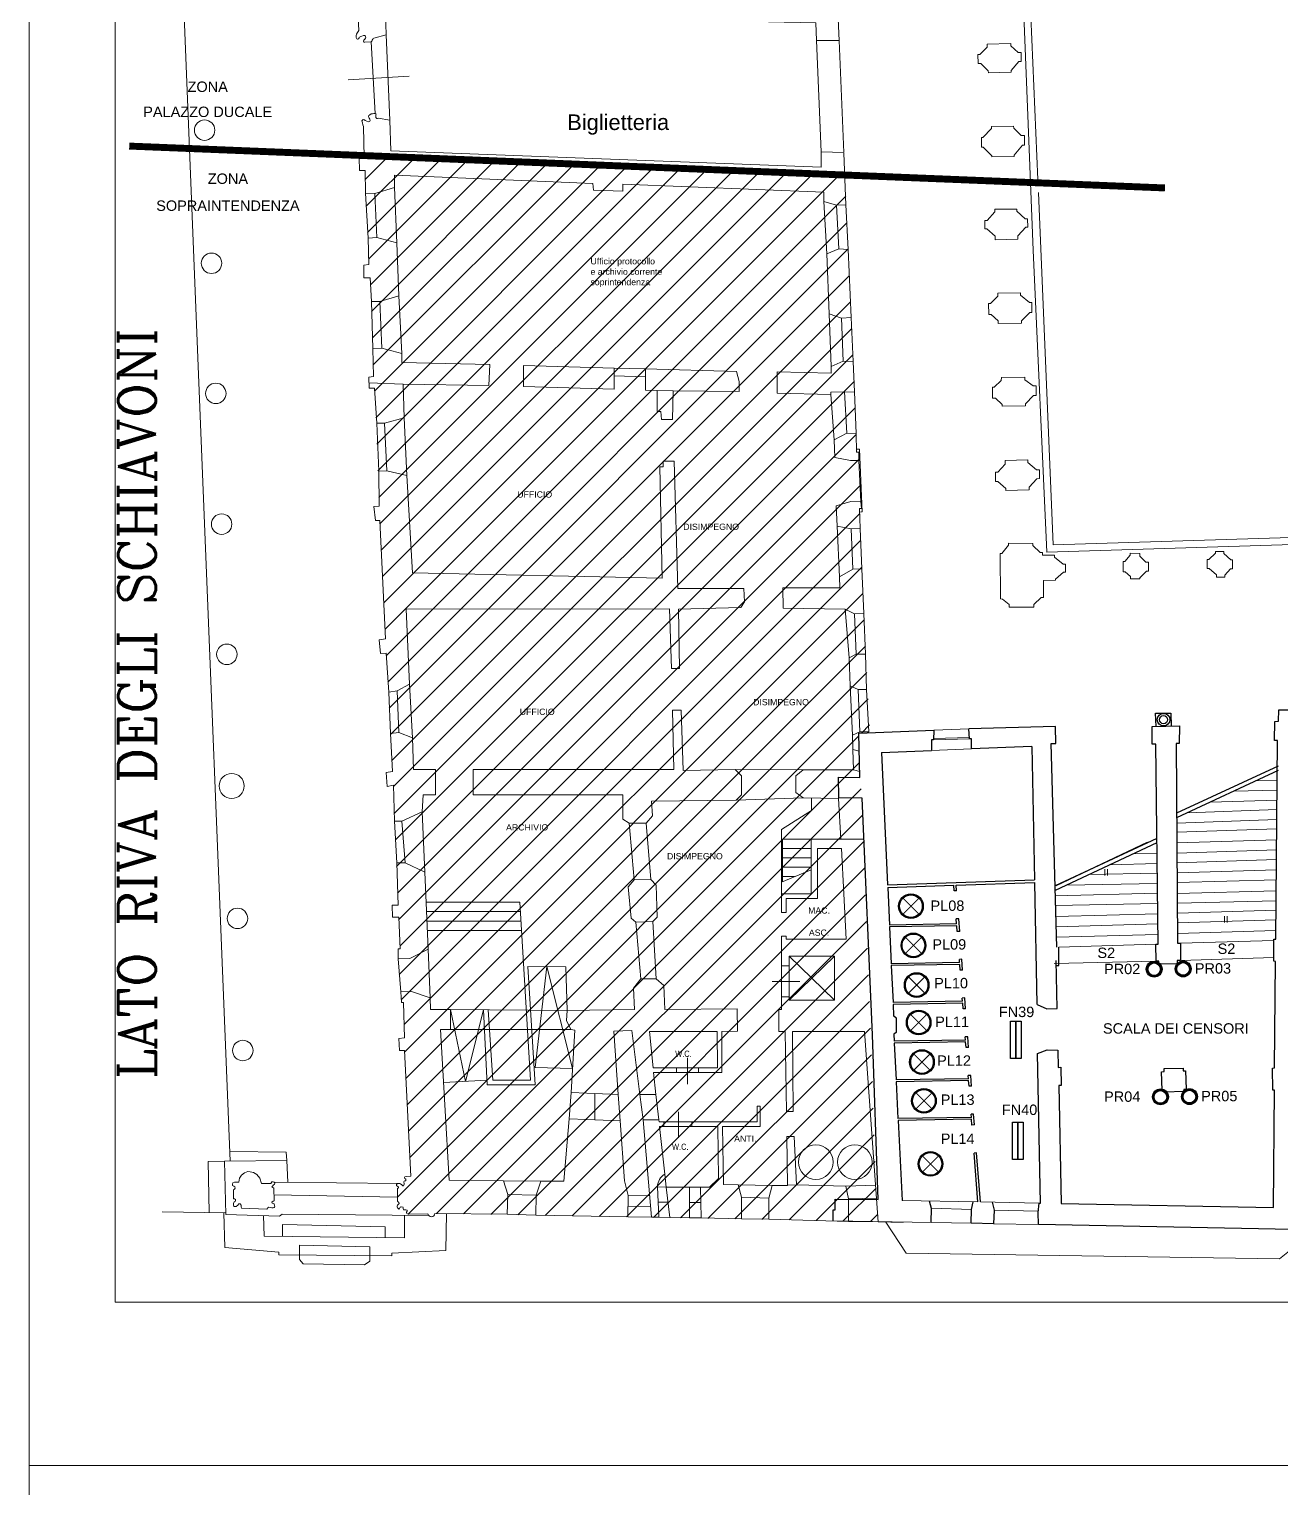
# Model space of a CAD drawing. Header units: millimetres. Extents: x 195 to 76808, y -2861 to 4318.
# Drawn here: x 9032 to 10841, y 77 to 2184 of the extents above; entities that cross this region are included whole.
import ezdxf
from ezdxf.enums import TextEntityAlignment as Align

# ---------------------------------------------------------------- set-up
doc = ezdxf.new("R2010")
doc.units = ezdxf.units.MM
for name, color, linetype, lineweight in [('_sottile', 253, 'Continuous', 5), ('LAMPADINE', 30, 'Continuous', 30), ('muri', 7, 'Continuous', 9), ('num.vani', 66, 'Continuous', 9)]:
    doc.layers.add(name, color=color, linetype=linetype, lineweight=lineweight)
doc.styles.add('DITTA', font='COMPLEX.SHX', dxfattribs={"height": 60})
doc.styles.add('ducale_200', font='arial.ttf', dxfattribs={"height": 1})
doc.styles.get("Standard").update_dxf_attribs({"font": 'arial.ttf'})

# ---------------------------------------------------------------- blocks, each defined once
blk = doc.blocks.new('htrs')
h = blk.add_hatch(color=256)
edge = h.paths.add_edge_path(flags=16)
edge.add_arc((211.83, 239.49), 2.26, 0, 360)
edge = h.paths.add_edge_path()
edge.add_arc((211.83, 239.49), 2.46, 0, 360)
at = {"const_width": 0.2}
for points in [[(210.23, 237.89), (213.43, 241.09)], [(213.43, 237.89), (210.23, 241.09)]]:
    blk.add_lwpolyline(points, dxfattribs=at)
for radius in [2.46, 2.26]:
    blk.add_circle((211.83, 239.49), radius)
blk = doc.blocks.new('FB')
h = blk.add_hatch(color=256)
edge = h.paths.add_edge_path(flags=16)
edge.add_arc((323.34, 430.98), 1.01, 0, 360)
edge = h.paths.add_edge_path()
edge.add_arc((323.34, 430.98), 1.27, 0, 360)
for radius in [1.27, 1.01]:
    blk.add_circle((323.34, 430.98), radius)

msp = doc.modelspace()

# ---------------------------------------------------------------- hatches: boundary and pattern name
at = {"layer": '_sottile'}
h = msp.add_hatch(dxfattribs=at)
h.set_pattern_fill('ANSI31', color=256, scale=225.844945, style=0)
h.set_pattern_definition([(45, (1590.172, -20093.45), (-19.96206, 19.96206), [])])
h.paths.add_polyline_path([(9516.1, 2001.6), (9516.2, 1998.8), (9508.6, 1998.3), (9509.1, 1980), (9517.5, 1980), (9522.6, 1844.2), (9515.7, 1843.5), (9515.7, 1825.1), (9524.9, 1825.1), (9528.7, 1722.8), (9529.5, 1682.3), (9522.6, 1681.5), (9523.4, 1665.5), (9531, 1665.5), (9537.9, 1495.1), (9530.2, 1494.4), (9532.5, 1474.5), (9538.6, 1474.5), (9547, 1303.4), (9537.9, 1301.9), (9539.4, 1282), (9547.8, 1282.8), (9557, 1111.6), (9547.8, 1110.1), (9549.3, 1090.2), (9558.5, 1091.8), (9565, 918.7), (9556.6, 918.7), (9557, 901.2), (9566.1, 901.2), (9568, 855.3), (9566.5, 855.3), (9565, 855.3), (9565, 841.2), (9570, 777.8), (9573, 777.8), (9574.5, 726.6), (9566.1, 725.9), (9566.9, 708.3), (9574.5, 708.3), (9583.7, 527), (9577.1, 526.7), (9574.8, 526.2), (9574.8, 524.2), (9576.1, 522.4), (9576.2, 520.9), (9574.5, 520.1), (9573.8, 516.8), (9573.8, 514.6), (9572.8, 513.2), (9571.4, 513.6), (9568.3, 515.9), (9565.1, 516.3), (9562.8, 515), (9562.8, 513), (9564.1, 512.5), (9565.6, 510.7), (9565, 509.5), (9564.4, 508.9), (9564.1, 490.3), (9565.5, 489.4), (9566.1, 488.3), (9565.8, 486.9), (9563.8, 484.7), (9563.8, 481.8), (9565, 480.4), (9566.8, 479.5), (9567.7, 481.3), (9568.7, 482.3), (9571.7, 482.4), (9572.8, 479.2), (9573.5, 478.2), (9575.3, 478.1), (9578.1, 477.1), (9577.1, 473.8), (9577.9, 472.8), (9580, 472.2), (9608.2, 472.6), (9609.4, 470), (9611, 468.7), (9613.1, 468.3), (9614.9, 468.7), (9615.7, 469), (9616.8, 470), (9617.7, 471.4), (9618.1, 473), (9634.9, 472.9), (10259, 461.3), (10255.4, 461.3), (10259, 461.3), (10255.4, 461.3), (10259, 461.3), (10256.7, 493.4), (10235.7, 1073.2), (10232.6, 1103.2), (10230.9, 1166.9), (10247.1, 1167.7), (10238.1, 1340), (10232.7, 1462.7), (10231.9, 1486.3), (10235.7, 1487.1), (10231.9, 1577.6), (10227.7, 1577.6), (10210.7, 1973.6)])

# ---------------------------------------------------------------- linework, layer by layer
at = {"layer": '_sottile', "linetype": 'Continuous'}
for p, q in [((9512.9, 2051.8), (9513.4, 2053)), ((9513.4, 2049), (9512.9, 2051.8)), ((9513.4, 2053), (9514.7, 2053.8)), ((9513.9, 2045.9), (9513.4, 2049)), ((9515, 2043.6), (9513.9, 2045.9)), ((9514.7, 2053.8), (9516.5, 2053.3)), ((9516.5, 2053.3), (9517.5, 2052.5)), ((9517.5, 2052.5), (9519.8, 2051.3)), ((9519.8, 2051.3), (9522.1, 2050.5)), ((9522.1, 2050.5), (9524.1, 2051.3)), ((9522.3, 2058.4), (9522.8, 2059.7)), ((9522.8, 2056.6), (9522.3, 2058.4)), ((9522.8, 2059.7), (9524.1, 2060.7)), ((9523.4, 2055.6), (9522.8, 2056.6)), ((9524.4, 2054.1), (9523.4, 2055.6)), ((9524.1, 2060.7), (9526.2, 2061.9)), ((9524.1, 2051.3), (9524.6, 2052.3)), ((9524.6, 2052.3), (9524.4, 2054.1)), ((9526.2, 2061.9), (9527.9, 2062.2)), ((9527.9, 2062.2), (9530.2, 2062.7)), ((9530.2, 2062.7), (9531.8, 2062.5)), ((9531.8, 2062.5), (9533.3, 2061.7)), ((9533, 2060.4), (9532.8, 2058.4)), ((9532.8, 2058.4), (9533, 2056.9)), ((9533.3, 2061.7), (9533, 2060.4)), ((9536.1, 2055.6), (9552.9, 2053)), ((9552.9, 2053), (9554.4, 2008.6)), ((9516.2, 1998.8), (9515, 2043.6)), ((9554.4, 2008.6), (10176.5, 1984.8)), ((10176.5, 1984.8), (10176.5, 2006.9)), ((10176.5, 2006.9), (10209.4, 2006.2)), ((10209.4, 2005.4), (10212.4, 1930.6)), ((9508.6, 1998.3), (9516.2, 1998.8)), ((9509.1, 1980), (9508.6, 1998.3)), ((9517.5, 1980), (9509.1, 1980)), ((9518, 1947.4), (9517.5, 1980)), ((9560, 1973.6), (9559.8, 1955.5)), ((9846.5, 1961.1), (9560, 1973.6)), ((9847.3, 1951.9), (9846.5, 1961.1)), ((10180.3, 1948.9), (9890, 1960.3)), ((9890, 1960.3), (9890, 1950.4)), ((9531.5, 1947.1), (9518, 1947.4)), ((9559.8, 1955.5), (9531.5, 1947.1)), ((9890, 1950.4), (9847.3, 1951.9)), ((10180.3, 1935.1), (10180.3, 1948.9)), ((10198.7, 1929.8), (10180.3, 1935.1)), ((10212.4, 1930.6), (10198.7, 1929.8)), ((9521.8, 1882.4), (9534.1, 1883.2)), ((9522.6, 1844.2), (9521.8, 1882.4)), ((9534.1, 1883.2), (9563.1, 1875.6)), ((9563.1, 1875.6), (9566.1, 1799.2)), ((10184.5, 1859.5), (10202.1, 1867.1)), ((10188.3, 1773.2), (10184.5, 1859.5)), ((10202.1, 1867.1), (10215.5, 1866)), ((10215.5, 1866), (10220, 1767.8)), ((9515.7, 1843.5), (9522.6, 1844.2)), ((9515.7, 1825.1), (9515.7, 1843.5)), ((9524.9, 1825.1), (9515.7, 1825.1)), ((9526.4, 1790.8), (9524.9, 1825.1)), ((9566.1, 1799.2), (9538.6, 1790.8)), ((9538.6, 1790.8), (9526.4, 1790.8)), ((10205.9, 1766.7), (10188.3, 1773.2)), ((10220, 1767.8), (10205.9, 1766.7)), ((9528.7, 1722.8), (9541.7, 1723.5)), ((9529.5, 1682.3), (9528.7, 1722.8)), ((9541.7, 1723.5), (9570.7, 1715.9)), ((9570.7, 1715.9), (9570.7, 1702.9)), ((9570.7, 1702.9), (9697.5, 1699.9)), ((9697.5, 1699.9), (9696, 1669.3)), ((9877.4, 1694.7), (9922.6, 1693.5)), ((10112.7, 1689.2), (10191, 1687.2)), ((10112.7, 1658.6), (10112.7, 1689.2)), ((10191, 1696.8), (10208.2, 1704.4)), ((10191, 1687.2), (10191, 1696.8)), ((10208.2, 1704.4), (10222.7, 1704.1)), ((10222.7, 1704.1), (10224.6, 1660.5)), ((9522.6, 1681.5), (9529.5, 1682.3)), ((9523.4, 1665.5), (9522.6, 1681.5)), ((9531, 1665.5), (9523.4, 1665.5)), ((9534.1, 1615.1), (9531, 1665.5)), ((9572.2, 1671.6), (9573.8, 1622.7)), ((9696, 1669.3), (9572.2, 1671.6)), ((9877.4, 1683.4), (9922.6, 1682.2)), ((9939.7, 1662.4), (9962.6, 1661.7)), ((10190.6, 1656.3), (10112.7, 1658.6)), ((10224.6, 1660.5), (10190.6, 1659.7)), ((10190.6, 1659.7), (10190.6, 1656.3)), ((9545.5, 1615.1), (9534.1, 1615.1)), ((9573.8, 1622.7), (9545.5, 1615.1)), ((10195.2, 1591), (10213.6, 1600.5)), ((10196.4, 1565.4), (10195.2, 1591)), ((10213.6, 1600.5), (10226.9, 1600.2)), ((10226.9, 1600.2), (10227.7, 1573)), ((9948.1, 1560.1), (9964.1, 1560.1)), ((9948.1, 1551.7), (9948.1, 1560.1)), ((9964.1, 1560.1), (9969.5, 1376)), ((10218.9, 1561.2), (10196.4, 1565.4)), ((10231.1, 1561.2), (10218.9, 1561.2)), ((10227.7, 1573), (10231.1, 1573)), ((10231.1, 1573), (10231.1, 1561.2)), ((9537.1, 1545.5), (9548.6, 1546.3)), ((9537.9, 1495.1), (9537.1, 1545.5)), ((9548.6, 1546.3), (9577.6, 1539.4)), ((9577.6, 1539.4), (9586, 1398.9)), ((9946.6, 1391.2), (9943.5, 1551.7)), ((9943.5, 1551.7), (9948.1, 1551.7)), ((10219.3, 1501.6), (10198.3, 1495.5)), ((10233.8, 1501.2), (10219.3, 1501.6)), ((10234.6, 1491.7), (10233.8, 1501.2)), ((9530.2, 1494.4), (9537.9, 1495.1)), ((9532.5, 1474.5), (9530.2, 1494.4)), ((10198.3, 1495.5), (10199.8, 1466.1)), ((10232.7, 1462.7), (10231.9, 1491.7)), ((10231.9, 1491.7), (10234.6, 1491.7)), ((9538.6, 1474.5), (9532.5, 1474.5)), ((9547, 1303.4), (9538.6, 1474.5)), ((10199.8, 1466.1), (10219.7, 1462.3)), ((10219.7, 1462.3), (10232.7, 1462.7)), ((9586, 1398.9), (9946.6, 1391.2)), ((10203.2, 1393), (10222.3, 1404.2)), ((10203.5, 1377.2), (10203.2, 1393)), ((10222.3, 1404.2), (10235.1, 1404.5)), ((10235.1, 1404.5), (10238.1, 1340)), ((9969.5, 1376), (10065, 1376)), ((10065, 1376), (10065.7, 1356.9)), ((10121.2, 1377), (10203.5, 1377.2)), ((10121.8, 1347.7), (10121.2, 1377)), ((10065.7, 1356.9), (10060.4, 1348.5)), ((9957.3, 1346.9), (9576.1, 1346.2)), ((9576.8, 1346.2), (9581.4, 1237.7)), ((9960.3, 1260.6), (9957.3, 1346.9)), ((10060.4, 1348.5), (9970.2, 1346.2)), ((9970.2, 1346.2), (9971.8, 1260.6)), ((10211.4, 1346.4), (10121.8, 1347.7)), ((10224.9, 1339.5), (10211.4, 1346.4)), ((10238.1, 1340), (10224.9, 1339.5)), ((9537.9, 1301.9), (9547, 1303.4)), ((9539.4, 1282), (9537.9, 1301.9)), ((9547.8, 1282.8), (9539.4, 1282)), ((9551.6, 1226.2), (9547.8, 1282.8)), ((10217, 1275.9), (10226.9, 1281.2)), ((10218.5, 1235.4), (10217, 1275.9)), ((10226.9, 1281.2), (10240.7, 1281.2)), ((10240.7, 1281.2), (10242.2, 1230)), ((9971.8, 1260.6), (9960.3, 1260.6)), ((9563.5, 1228.1), (9551.6, 1226.2)), ((9581.4, 1237.7), (9563.5, 1228.1)), ((10230, 1230), (10218.5, 1235.4)), ((10242.2, 1230), (10230, 1230)), ((10242.2, 1230), (10245.3, 1168.9)), ((9566.1, 1168.2), (9553.9, 1166.6)), ((9553.9, 1166.6), (9557, 1111.6)), ((9586, 1160.5), (9566.1, 1168.2)), ((9587.5, 1114.7), (9586, 1160.5)), ((10232.3, 1168.9), (10221.6, 1164.3)), ((10221.6, 1164.3), (10222.2, 1143.3)), ((10245.3, 1168.9), (10232.3, 1168.9)), ((10222.2, 1143.3), (10231.6, 1141.1)), ((9557, 1111.6), (9547.8, 1110.1)), ((9547.8, 1110.1), (9549.3, 1090.2)), ((9619.3, 1114.7), (9587.5, 1114.7)), ((9619.3, 1078), (9619.3, 1114.7)), ((10150.5, 1113.9), (10139.8, 1105.5)), ((10139.8, 1105.5), (10139.8, 1081.1)), ((10223.1, 1113.9), (10150.5, 1113.9)), ((10232.3, 1111.5), (10223.1, 1113.9)), ((9549.3, 1090.2), (9558.5, 1091.8)), ((9558.5, 1091.8), (9560, 1039.8)), ((9599.7, 1053.6), (9601.3, 1078)), ((9601.3, 1078), (9619.3, 1078)), ((10139.8, 1081.1), (10150.5, 1073.4)), ((10150.5, 1073.4), (10201.7, 1072.7)), ((10201.7, 1072.7), (10205, 1014)), ((9560, 1039.8), (9570.7, 1039.8)), ((9570.7, 1039.8), (9599.7, 1053.6)), ((10162, 1014), (10162, 934.9)), ((10205, 1014), (10162, 1014)), ((10205, 1014), (10238.2, 1014.1)), ((10171.1, 928.1), (10171.1, 1000.4)), ((10171.1, 1000.4), (10205.7, 1000.4)), ((10205.7, 1000.4), (10212.9, 869.4)), ((9575.3, 979.9), (9563.1, 979.5)), ((9563.1, 979.5), (9565, 918.7)), ((9603.6, 966.1), (9575.3, 979.9)), ((9608.5, 855), (9603.6, 966.1)), ((9603.6, 966.1), (9603.6, 966.1)), ((10162, 934.9), (10119.1, 934.9)), ((10119.1, 934.9), (10119.1, 907.8)), ((10125.9, 928.1), (10171.1, 928.1)), ((10125.9, 907.8), (10125.9, 928.1)), ((9565, 918.7), (9556.6, 918.7)), ((9556.6, 918.7), (9557, 901.2)), ((10119.1, 907.8), (10125.9, 907.8)), ((9557, 901.2), (9566.1, 901.2)), ((9566.1, 901.2), (9568, 855.3)), ((10125.9, 873.9), (10119.1, 873.9)), ((10119.1, 873.9), (10119.1, 831)), ((10125.9, 869.4), (10125.9, 873.9)), ((10212.9, 869.4), (10125.9, 869.4)), ((9568, 855.3), (9565, 855.3)), ((9565, 855.3), (9565, 841.2)), ((9582.2, 841.6), (9608.5, 855)), ((10130.4, 844.6), (10195.9, 844.6)), ((10130.4, 831), (10130.4, 844.6)), ((10195.9, 844.6), (10195.9, 781.3)), ((9565, 841.2), (9582.2, 841.6)), ((10119.1, 831), (10130.4, 831)), ((9569.2, 793.1), (9584.5, 793.8)), ((9569.2, 793.1), (9584.5, 793.8)), ((9570, 777.8), (9569.2, 793.1)), ((9570, 777.8), (9569.2, 793.1)), ((9584.5, 793.8), (9611.2, 784.7)), ((9584.5, 793.8), (9611.2, 784.7)), ((9611.2, 784.7), (9612, 767.9)), ((9611.2, 784.7), (9612, 767.9)), ((10130.4, 785.9), (10119.1, 785.9)), ((10119.1, 785.9), (10119.1, 767.9)), ((10130.4, 781.3), (10130.4, 785.9)), ((10195.9, 781.3), (10130.4, 781.3)), ((9573, 777.8), (9570, 777.8)), ((9573, 777.8), (9570, 777.8)), ((9574.5, 726.6), (9573, 777.8)), ((9574.5, 726.6), (9573, 777.8)), ((9612, 767.9), (9641, 767.9)), ((9612, 767.9), (9641, 767.9)), ((9641, 767.9), (9641, 738.8)), ((9641, 767.9), (9641, 738.8)), ((10115.4, 767.9), (10115.4, 735.8)), ((10119.1, 767.9), (10115.4, 767.9)), ((9626.5, 738.8), (9638.7, 521.1)), ((9626.5, 738.8), (9638.7, 521.1)), ((9641, 738.8), (9626.5, 738.8)), ((9641, 738.8), (9626.5, 738.8)), ((9566.1, 725.9), (9574.5, 726.6)), ((9566.1, 725.9), (9574.5, 726.6)), ((9566.9, 708.3), (9566.1, 725.9)), ((9566.9, 708.3), (9566.1, 725.9)), ((10115.4, 735.8), (10124.6, 735.8)), ((10124.6, 735.8), (10126.3, 620.4)), ((10135.3, 735.8), (10239.1, 735.8)), ((10136.3, 620.4), (10135.3, 735.8)), ((10239.1, 735.8), (10259, 460.8)), ((9574.5, 708.3), (9566.9, 708.3)), ((9574.5, 708.3), (9566.9, 708.3)), ((9583.7, 527), (9574.5, 708.3)), ((9583.7, 527), (9574.5, 708.3)), ((10083.8, 605.4), (10083.8, 627.9)), ((10083.8, 627.9), (10088.3, 627.9)), ((10088.3, 627.9), (10088.3, 598.6)), ((10126.3, 620.4), (10126.3, 620.4)), ((10126.3, 620.4), (10136.3, 620.4)), ((9804.5, 519.6), (9812.1, 609.7)), ((9812.1, 609.7), (9886.2, 606.7)), ((9886.2, 606.7), (9892.3, 520.4)), ((9931.3, 467.8), (9919.1, 608.2)), ((9919.1, 608.2), (9942, 608.2)), ((9942, 608.2), (9942.3, 605.4)), ((9942.3, 605.4), (9949.1, 605.4)), ((9949.1, 598.6), (9943, 598.6)), ((9943, 598.6), (9950.6, 530)), ((9949.1, 605.4), (9949.1, 598.6)), ((9989.7, 605.4), (10083.8, 605.4)), ((9989.7, 598.6), (9989.7, 605.4)), ((10027.4, 598.6), (9989.7, 598.6)), ((10028.2, 523.5), (10027.4, 598.6)), ((10088.3, 598.6), (10034.1, 598.6)), ((10034.1, 598.6), (10035.2, 515)), ((10127.7, 513.5), (10126.8, 584.3)), ((10126.8, 584.3), (10137.7, 584.3)), ((10137.7, 584.3), (10140.8, 514.3)), ((9577.1, 526.7), (9583.7, 527)), ((9577.1, 526.7), (9583.7, 527)), ((9562.8, 515), (9563.8, 515.8)), ((9562.8, 515), (9563.8, 515.8)), ((9562.8, 513), (9562.8, 515)), ((9562.8, 513), (9562.8, 515)), ((9564.1, 512.5), (9562.8, 513)), ((9564.1, 512.5), (9562.8, 513)), ((9563.8, 515.8), (9565.1, 516.3)), ((9563.8, 515.8), (9565.1, 516.3)), ((9565.6, 511.2), (9564.1, 512.5)), ((9565.6, 511.2), (9564.1, 512.5)), ((9564.1, 490.3), (9564.4, 508.9)), ((9564.1, 490.3), (9564.4, 508.9)), ((9564.4, 508.9), (9565.6, 510.2)), ((9564.4, 508.9), (9565.6, 510.2)), ((9565.1, 516.3), (9566.4, 516.5)), ((9565.1, 516.3), (9566.4, 516.5)), ((9565.6, 510.2), (9565.6, 511.2)), ((9565.6, 510.2), (9565.6, 511.2)), ((9566.4, 516.5), (9567.4, 516.3)), ((9566.4, 516.5), (9567.4, 516.3)), ((9567.4, 516.3), (9569.2, 515.5)), ((9567.4, 516.3), (9569.2, 515.5)), ((9569.2, 515.5), (9570.2, 514.8)), ((9569.2, 515.5), (9570.2, 514.8)), ((9570.2, 514.8), (9571, 514)), ((9570.2, 514.8), (9571, 514)), ((9571, 514), (9571.7, 513.2)), ((9571, 514), (9571.7, 513.2)), ((9571.7, 513.2), (9572.8, 513.2)), ((9571.7, 513.2), (9572.8, 513.2)), ((9572.8, 513.2), (9573.5, 514)), ((9572.8, 513.2), (9573.5, 514)), ((9573.5, 518.8), (9574, 519.9)), ((9573.5, 518.8), (9574, 519.9)), ((9573.5, 517.8), (9573.5, 518.8)), ((9573.5, 517.8), (9573.5, 518.8)), ((9573.8, 516.8), (9573.5, 517.8)), ((9573.8, 516.8), (9573.5, 517.8)), ((9573.5, 514), (9574, 515.3)), ((9573.5, 514), (9574, 515.3)), ((9574, 515.3), (9573.8, 516.8)), ((9574, 515.3), (9573.8, 516.8)), ((9574, 519.9), (9575, 520.4)), ((9574, 519.9), (9575, 520.4)), ((9574.5, 525), (9574.8, 526.2)), ((9574.5, 525), (9574.8, 526.2)), ((9575, 523.4), (9574.5, 525)), ((9575, 523.4), (9574.5, 525)), ((9574.8, 526.2), (9577.1, 526.7)), ((9574.8, 526.2), (9577.1, 526.7)), ((9576.1, 522.4), (9575, 523.4)), ((9576.1, 522.4), (9575, 523.4)), ((9575, 520.4), (9576.1, 520.4)), ((9575, 520.4), (9576.1, 520.4)), ((9576.3, 521.4), (9576.1, 522.4)), ((9576.3, 521.4), (9576.1, 522.4)), ((9576.1, 520.4), (9576.3, 521.4)), ((9576.1, 520.4), (9576.3, 521.4)), ((9638.7, 521.1), (9717.4, 520.4)), ((9638.7, 521.1), (9717.4, 520.4)), ((9717.4, 520.4), (9723.5, 500.5)), ((9717.4, 520.4), (9723.5, 500.5)), ((9764.8, 499.7), (9771.6, 519.6)), ((9771.6, 519.6), (9804.5, 519.6)), ((9892.3, 520.4), (9897.7, 499)), ((9939.9, 511.7), (9942.1, 467.6)), ((9952.7, 511.2), (9986.3, 511.2)), ((9957.8, 467.4), (9952.7, 511.2)), ((9986.3, 511.2), (9986.3, 466.9)), ((10003.1, 466.9), (10002.3, 511.2)), ((10002.3, 511.2), (10015.1, 511.2)), ((10015.1, 511.2), (10028.2, 523.5)), ((10035.2, 515), (10056.6, 514.3)), ((10056.6, 514.3), (10061.2, 496.7)), ((10100.9, 495.2), (10105.5, 513.5)), ((10105.5, 513.5), (10127.7, 513.5)), ((10140.8, 514.3), (10127.7, 514.1)), ((10140.8, 514.3), (10212.4, 512.7)), ((10212.4, 512.7), (10216.2, 494.4)), ((9563.6, 484.2), (9564.1, 485.2)), ((9563.6, 484.2), (9564.1, 485.2)), ((9565.1, 489.8), (9564.1, 490.3)), ((9565.1, 489.8), (9564.1, 490.3)), ((9564.1, 485.2), (9565.1, 486.2)), ((9564.1, 485.2), (9565.1, 486.2)), ((9565.9, 489), (9565.1, 489.8)), ((9565.9, 489), (9565.1, 489.8)), ((9565.1, 486.2), (9566.4, 487.5)), ((9565.1, 486.2), (9566.4, 487.5)), ((9566.4, 487.5), (9565.9, 489)), ((9566.4, 487.5), (9565.9, 489)), ((9723.5, 500.5), (9722.7, 472.2)), ((9723.5, 500.5), (9722.7, 472.2)), ((9764, 470.7), (9764.8, 499.7)), ((9897.7, 499), (9896.9, 468.4)), ((10061.2, 496.7), (10061.2, 465.4)), ((10100.9, 464.6), (10100.9, 495.2)), ((10216.2, 494.4), (10216.2, 461.5)), ((9563.6, 482.4), (9563.6, 484.2)), ((9563.6, 482.4), (9563.6, 484.2)), ((9564.1, 481.2), (9563.6, 482.4)), ((9564.1, 481.2), (9563.6, 482.4)), ((9565.9, 479.6), (9564.1, 481.2)), ((9565.9, 479.6), (9564.1, 481.2)), ((9568.2, 482.2), (9567.2, 480.4)), ((9568.2, 482.2), (9567.2, 480.4)), ((9569.2, 482.4), (9568.2, 482.2)), ((9569.2, 482.4), (9568.2, 482.2)), ((9572.2, 481.2), (9571.7, 482.4)), ((9572.2, 481.2), (9571.7, 482.4)), ((9572.5, 480.1), (9572.2, 481.2)), ((9572.5, 480.1), (9572.2, 481.2)), ((9573, 478.4), (9572.5, 480.1)), ((9573, 478.4), (9572.5, 480.1)), ((9574, 478.1), (9573, 478.4)), ((9574, 478.1), (9573, 478.4)), ((9575.3, 478.1), (9574, 478.1)), ((9575.3, 478.1), (9574, 478.1)), ((9576.3, 478.1), (9575.3, 478.1)), ((9576.3, 478.1), (9575.3, 478.1)), ((9578.1, 477.6), (9576.3, 478.1)), ((9578.1, 477.6), (9576.3, 478.1)), ((9577.1, 473.8), (9577.3, 475)), ((9577.1, 473.8), (9577.3, 475)), ((9577.9, 472.8), (9577.1, 473.8)), ((9577.9, 472.8), (9577.1, 473.8)), ((9577.3, 475), (9578.1, 476.6)), ((9577.3, 475), (9578.1, 476.6)), ((9579.4, 472.2), (9577.9, 472.8)), ((9579.4, 472.2), (9577.9, 472.8)), ((9578.1, 476.6), (9578.1, 477.6)), ((9578.1, 476.6), (9578.1, 477.6)), ((9580.7, 472.2), (9579.4, 472.2)), ((9580.7, 472.2), (9579.4, 472.2)), ((9608.2, 472.6), (9580.7, 472.2)), ((9608.2, 472.6), (9580.7, 472.2)), ((9722.7, 472.2), (9618.1, 473)), ((9722.7, 472.2), (9618.1, 473)), ((9896.9, 468.4), (9764, 470.7)), ((9942.1, 467.6), (9931.3, 467.8)), ((9986.3, 466.9), (9957.8, 467.4)), ((10061.2, 465.4), (10003.1, 466.9)), ((10216.2, 461.5), (10100.9, 464.6)), ((10259, 460.8), (10294.9, 460))]:
    msp.add_line(p, q, dxfattribs=at)
at = {"layer": '_sottile'}
for p, q in [((9572.2, 1671.6), (9523, 1673.5)), ((10486.8, 1654.8), (10487.2, 1655.1)), ((10613, 1414.6), (10613.3, 1414.9)), ((10515.3, 1388.2), (10515.4, 1388.3)), ((10293.4, 491.9), (10403, 489.8)), ((10406.6, 489.7), (10491.7, 487.9)), ((10393.3, 458.9), (10193.9, 462.4))]:
    msp.add_line(p, q, dxfattribs=at)
at = {"layer": '_sottile', "linetype": 'Continuous'}
for points in [[(9275.8, 1709.2), (9239.9, 2602), (9224, 3042.6)], [(10199.4, 2241.5), (10202.5, 2168.1), (10169.6, 2168.1), (10168.9, 2193.3), (9895.4, 2199.5), (9896.1, 2226.2), (9901.5, 2231.5), (10170.4, 2225.4), (10170.4, 2233.1), (10186.4, 2241.5), (10199.4, 2241.5)], [(9508.3, 2182.3), (9507.4, 2180.9), (9506.2, 2179.7), (9505, 2177.2), (9504.4, 2175.2), (9504.3, 2173.5), (9504.6, 2172.2), (9505.2, 2170.2), (9506.2, 2169.9), (9507, 2170), (9507.8, 2170.6), (9508.8, 2171.9), (9509.4, 2172.7), (9511, 2173.7), (9512.9, 2174.2), (9515.1, 2175), (9516.9, 2175), (9517.6, 2174.6), (9518.2, 2173.8), (9518.3, 2172.4), (9518, 2171.4), (9517, 2170.1), (9516.3, 2169.2), (9515.5, 2168.5), (9515.3, 2167.6), (9515.2, 2166.6), (9515.7, 2165.8), (9517.2, 2165.4), (9526, 2165.9), (9527.2, 2167), (9527.7, 2168.5), (9528.4, 2169.8), (9529, 2171), (9530.2, 2171.5), (9547.8, 2176.1), (9546.3, 2222.4)], [(9506.6, 2223.1), (9508.3, 2182.1)], [(10465.8, 2150.6), (10461.4, 2150.6), (10450.7, 2160.2), (10450.7, 2163.8), (10416.4, 2162.8), (10416.4, 2158.2), (10405.7, 2147.8), (10403.1, 2147.8), (10403.6, 2134.5), (10407.2, 2134.5), (10417.9, 2124.1), (10418.2, 2121.3), (10451.3, 2122.3), (10451.3, 2124.6), (10462, 2137.8), (10465.8, 2137.8), (10465.8, 2150.6)], [(10470.6, 2030.6), (10465.8, 2030.6), (10454.8, 2041.1), (10454.6, 2044.1), (10422.5, 2043.9), (10422.5, 2040.6), (10410.3, 2027.8), (10408.2, 2027.8), (10408.5, 2013.6), (10410.8, 2013.6), (10423.2, 2001.3), (10423.2, 2000.1), (10455.3, 2000.3), (10455.3, 2002.4), (10467.6, 2016.9), (10470.6, 2016.9), (10470.6, 2030.6)], [(9518, 1947.4), (9521.8, 1882.4)], [(9531.5, 1947.1), (9534.1, 1883.2)], [(9563.1, 1875.6), (9559.8, 1955.5)], [(10180.3, 1935.1), (10184.5, 1859.5)], [(10198.7, 1929.8), (10202.1, 1867.1)], [(10212.4, 1930.6), (10215.5, 1866)], [(10474.9, 1910.2), (10471.6, 1910.2), (10459.4, 1921.4), (10459.4, 1924.2), (10427.3, 1924.2), (10427.3, 1920.6), (10416.4, 1907.9), (10413.1, 1907.9), (10413.1, 1895.7), (10416.1, 1895.7), (10428.1, 1885), (10428.1, 1880.1), (10460.7, 1880.9), (10460.7, 1885.7), (10472.4, 1898.2), (10475.2, 1898.2), (10474.9, 1910.2)], [(9566.1, 1799.2), (9570.7, 1715.9)], [(10481.1, 1789.2), (10477.5, 1789.2), (10464.8, 1800.2), (10464.8, 1803.5), (10431.7, 1802.7), (10431.7, 1798.6), (10421.5, 1787.7), (10418.2, 1787.7), (10418.7, 1772.2), (10422.2, 1772.2), (10432.2, 1763), (10432.2, 1759.2), (10466.3, 1759.4), (10466.3, 1762.7), (10478, 1775), (10480.8, 1775), (10481.1, 1789.2)], [(9526.4, 1790.8), (9528.7, 1722.8)], [(9541.7, 1723.5), (9538.6, 1790.8)], [(10188.3, 1773.2), (10191, 1696.8)], [(10205.9, 1766.7), (10208.2, 1704.4)], [(10220, 1767.8), (10222.7, 1704.1)], [(9322.5, 548.7), (9275.8, 1709.2)], [(10487.2, 1668.8), (10482.8, 1668.8), (10470.9, 1677.4), (10470.9, 1681.5), (10437, 1680.8), (10436.7, 1676.7), (10426.6, 1667), (10424, 1667), (10424.3, 1651.2), (10428.3, 1651), (10438, 1641.8), (10438, 1639.5), (10471.9, 1640), (10471.9, 1642.8), (10483.3, 1654.8), (10487.2, 1654.8), (10487.2, 1668.8)], [(10190.6, 1656.3), (10195.2, 1591)], [(10213.6, 1600.5), (10210.4, 1660.2)], [(10224.6, 1660.5), (10226.9, 1600.2)], [(9534.1, 1615.1), (9537.1, 1545.5)], [(9545.5, 1615.1), (9548.6, 1546.3)], [(9573.8, 1622.7), (9577.6, 1539.4)], [(10227.7, 1577.6), (10231.9, 1577.6), (10235.7, 1487.1), (10231.9, 1486.3)], [(10231.1, 1561.2), (10233.8, 1501.2)], [(10492, 1547.6), (10487.9, 1547.6), (10475.4, 1558.3), (10475.4, 1561.8), (10442.6, 1561.3), (10442.6, 1555.7), (10431.7, 1544), (10428.3, 1544), (10428.6, 1530.8), (10431.9, 1530.8), (10443.4, 1520.8), (10443.6, 1517.8), (10477, 1518.8), (10477, 1522.4), (10488.2, 1534.8), (10492.3, 1535.1), (10492, 1547.6)], [(10203.2, 1393), (10199.8, 1466.1)], [(10219.7, 1462.3), (10222.3, 1404.2)], [(10232.7, 1462.7), (10235.1, 1404.5)], [(10529.9, 1411.1), (10526.4, 1411.1), (10513.6, 1421.3), (10513.6, 1424.3), (10496.3, 1424.3), (10496.3, 1427.9), (10493, 1427.9), (10482.3, 1438.1), (10482.3, 1441.1), (10447.4, 1441.4), (10447.4, 1438.6), (10437.5, 1426.6), (10435.2, 1426.6), (10435.7, 1361.2), (10438.8, 1360.9), (10448.2, 1352.8), (10448.2, 1349.2), (10484.1, 1349.2), (10484.1, 1353), (10494.5, 1363.2), (10497.9, 1363.2), (10498.1, 1387.7), (10515.4, 1388.2), (10515.4, 1389.7), (10526.9, 1399.9), (10529.9, 1399.9), (10529.9, 1411.1)], [(10649.6, 1414.1), (10645.8, 1414.1), (10637.1, 1422.8), (10637.1, 1426.6), (10622.9, 1427.1), (10622.9, 1424.3), (10615.2, 1414.9), (10613, 1414.9), (10613, 1400.1), (10615.8, 1400.1), (10623.6, 1393.5), (10623.6, 1390.2), (10637.1, 1390), (10637.1, 1391.5), (10646.6, 1401.4), (10649.6, 1401.4), (10649.6, 1414.1)], [(10770.8, 1417.5), (10768.5, 1417.5), (10758.6, 1426.9), (10758.6, 1429.7), (10746.4, 1429.7), (10746.4, 1427.4), (10736.7, 1418), (10734.2, 1418), (10734.2, 1405), (10737.5, 1405), (10747.9, 1396.1), (10747.9, 1392.5), (10759.9, 1392.5), (10759.9, 1395.6), (10768, 1404.5), (10770.8, 1404.5), (10770.8, 1417.5)], [(10211.4, 1346.4), (10217, 1275.9)], [(10226.9, 1281.2), (10224.9, 1339.5)], [(10238.1, 1340), (10240.7, 1281.2)], [(9551.6, 1226.2), (9553.9, 1166.6)], [(9566.1, 1168.2), (9563.5, 1228.1)], [(9581.4, 1237.7), (9586, 1160.5)], [(10218.5, 1235.4), (10221.6, 1164.3)], [(10232.3, 1168.9), (10230, 1230)], [(10223.1, 1113.9), (10222.2, 1143.3)], [(10052, 1114.7), (10150.5, 1113.9)], [(10053.5, 1070.4), (10150.5, 1073.4)], [(10162.5, 1073.3), (10162.5, 1055.4), (10119.1, 1028), (10119.1, 934.9)], [(9560, 1039.8), (9563.1, 979.5)], [(9570.7, 1039.8), (9575.3, 979.9)], [(9599.7, 1053.6), (9603.6, 966.1)], [(9899.2, 1036.8), (9906.1, 955)], [(9923.6, 1036.8), (9930.5, 955.8)], [(10120.7, 952.5), (10120.7, 1014), (10162, 1014)], [(10162, 1000.4), (10120.7, 1000.4)], [(10119.1, 951.9), (10162, 969.7)], [(10162, 986.9), (10120.7, 986.9)], [(10162, 973.3), (10120.7, 973.3)], [(9938.2, 947.4), (9930.5, 955.8), (9906.1, 955), (9897.7, 945.1), (9901.9, 899.6), (9908.7, 894.2), (9933.3, 895), (9939.4, 901.1), (9938.2, 947.4)], [(10138.1, 959.8), (10120.7, 959.8)], [(9695.3, 767.3), (9702, 665.5), (9756.2, 665.5), (9741, 922.7), (9741, 922.7), (9605.5, 922.7)], [(9606.1, 909.2), (9741.8, 909.2)], [(9606.7, 895.6), (9742.6, 895.6)], [(9908.7, 894.2), (9916, 812.2)], [(9933.3, 895), (9938.2, 812.2)], [(9607.3, 882.1), (9743.4, 882.1)], [(9608.5, 855), (9611.2, 784.7)], [(10130.4, 844.6), (10195.9, 781.3)], [(10195.9, 844.6), (10130.4, 781.3)], [(9565, 841.2), (9569.2, 793.1)], [(9688.5, 767.4), (9694, 658.8), (9694, 658.8), (9763, 658.8), (9752.4, 830), (9807.7, 829.4), (9809.2, 766.2)], [(9763, 683.9), (9780.1, 829.7), (9817.2, 682.4)], [(10119.1, 831), (10119.1, 785.9)], [(10130.4, 831), (10130.4, 785.9)], [(10105.6, 808.4), (10145.8, 808.4)], [(9688.5, 767.4), (9662.4, 663.8), (9641, 767.9)], [(9641, 767.9), (9809.2, 766.2)], [(9641, 738.8), (9814.5, 738.8)], [(9983.5, 660), (9983.4, 697.7)], [(9763, 683.9), (9817.2, 682.4)], [(9999.3, 683.3), (9967.6, 683.3)], [(9967.6, 676.5), (9999.3, 676.5)], [(9630.8, 662.1), (9693.7, 665.5)], [(9815.2, 647.9), (9812.1, 609.7)], [(9849.2, 646.4), (9849.2, 608.2)], [(9883.2, 644.9), (9886.2, 606.7)], [(9914.5, 644.9), (9919.1, 608.2)], [(9942, 608.2), (9937.4, 644.9)], [(9970.3, 582.1), (9970.1, 619.8)], [(9989.7, 605.4), (9949.1, 605.4)], [(9949.1, 598.6), (9989.7, 598.6)], [(9314, 548.6), (9290.4, 547.9), (9291.9, 474.5)], [(9316.3, 471.5), (9314, 548.6), (9404.2, 549.4), (9405.7, 518.1)], [(9404.2, 549.4), (9403.4, 561.6), (9321.9, 562.4)], [(9952.7, 511.2), (9950.6, 530)], [(9566.1, 516.5), (9386.1, 518.1)], [(9717.4, 520.4), (9771.6, 519.6)], [(9952.7, 511.2), (9939.9, 511.7)], [(9986.3, 511.2), (10002.3, 511.2)], [(10056.6, 514.3), (10105.5, 513.5)], [(10212.4, 512.7), (10255.2, 514)], [(9564.2, 496.7), (9385.7, 499.8)], [(9723.5, 500.5), (9764.8, 499.7)], [(9897.7, 499), (9928.6, 498.4)], [(9941, 489.6), (9955.2, 489.3)], [(9986.3, 489), (10002.7, 489)], [(10100.9, 495.2), (10061.2, 496.7)], [(10216.2, 494.4), (10256.5, 495.2)], [(9316.3, 473.8), (9223.9, 475.3)], [(9634.9, 473), (9634.1, 419.5), (9556.2, 415.7), (9556.2, 411.9), (9392.7, 413.4), (9392.7, 417.2), (9314.8, 424.1), (9313.3, 473.8)], [(9609.4, 470), (9397.3, 472.2), (9393.5, 469.2), (9316.3, 471.5)], [(9574.5, 470.3), (9574.5, 437.9), (9371.3, 440.2), (9370.6, 469.9)], [(9722.7, 472.2), (9764, 470.7)], [(9896.9, 468.4), (9931.3, 467.8)], [(9897.3, 483.7), (9929.9, 483.1)], [(9942.1, 467.6), (9957.8, 467.4)], [(9986.3, 466.9), (10003.1, 466.9)], [(10061.2, 465.4), (10100.9, 464.6)], [(9546.3, 437.9), (9546.3, 453.9), (9398.1, 457), (9398.1, 440.2)], [(10216.2, 461.5), (10259, 460.8)], [(10954.9, 439.4), (10880.1, 440.2), (10838.8, 407.3), (10299.5, 415.7), (10269.9, 460.6)], [(9524.1, 424.9), (9524.1, 404.3), (9516.5, 398.9), (9427.9, 400.4), (9422.5, 406.5), (9422.5, 427.2), (9524.1, 424.9)]]:
    msp.add_lwpolyline(points, dxfattribs=at)
at = {"layer": '_sottile'}
for points in [[(12684.4, 1489), (12092.4, 1479.8), (11847.9, 1470.7), (10502.7, 1428.7), (10482.8, 1864.9), (10438.4, 2983.7), (12590.1, 3033.4)], [(10479.8, 2203.1), (10489.7, 1967.1)], [(9547.8, 2176.1), (9552.9, 2053)], [(9526, 2165.9), (9531.8, 2062.5)], [(10169.6, 2168.1), (10176.5, 2006.9)], [(10209.4, 2006.2), (10202.5, 2168.1)], [(9581, 2116.4), (9492.8, 2111.1)], [(10490.5, 1948.5), (10511.9, 1439.4), (12121.4, 1489), (12684.2, 1498.2)], [(9322.5, 548.7), (9275.8, 1709.2)], [(10339.1, 1159.4), (10390.8, 1160.8)], [(10339.2, 1171.4), (10339.9, 1171.4), (10389.8, 1173.3)], [(10336.1, 1142.2), (10393.9, 1144.3)], [(10339.1, 1157.5), (10390.8, 1158.9)], [(10835.8, 1099.1), (10805.3, 1098.2)], [(10835.7, 1084.6), (10772.9, 1083.1)], [(10835.4, 1056.6), (10706, 1051.9)], [(10835.5, 1070.4), (10739.2, 1067.4)], [(10835.3, 1042.1), (10690.4, 1036.8)], [(10835.1, 1028.7), (10690.5, 1023.8)], [(10835, 1013), (10690.6, 1008.5)], [(10661.9, 993.5), (10627.5, 992.5)], [(10834.9, 998.4), (10690.7, 993.6)], [(10662, 978.6), (10594.1, 976.9)], [(10834.7, 984.7), (10690.8, 979.9)], [(10662.4, 949.9), (10531, 947.5)], [(10662.2, 964.8), (10563.5, 962.7)], [(10834.6, 969.4), (10690.9, 965.3)], [(10834.5, 955.2), (10691, 951.2)], [(10662.5, 936.1), (10514.9, 932.2)], [(10834.3, 939.2), (10691.2, 935.5)], [(10662.7, 920.8), (10515.3, 918)], [(10834.2, 925), (10691.3, 921.3)], [(10834.1, 911.2), (10691.4, 907.2)], [(10662.9, 905.9), (10515.7, 902)], [(10663, 891.7), (10516.1, 887.1)], [(10833.9, 897.4), (10691.5, 893)], [(10663.2, 876.1), (10516.5, 872.2)], [(10833.8, 882.1), (10691.6, 877.7)], [(10830.6, 867.7), (10695.9, 863.5)], [(10660.3, 862.3), (10520, 858)], [(10660.5, 837.8), (10513.5, 834.1)], [(10830.9, 842.8), (10696.1, 838.7)], [(10335.4, 480.7), (10393.7, 478.7)], [(10426.4, 477.9), (10490.4, 476.6)], [(10425.7, 458.3), (10490.7, 456.9)]]:
    msp.add_lwpolyline(points, dxfattribs=at)
at = {"layer": '_sottile', "linetype": 'Continuous'}
for points in [[(9877.4, 1694.7), (9746.4, 1698.3), (9746.4, 1667.8), (9877.4, 1664.1)], [(9939.7, 1631.9), (9945, 1631.9), (9945.8, 1620.4), (9961.8, 1620.4), (9962.6, 1661.7), (10058.1, 1660.9), (10058.1, 1675.4), (10054.3, 1689.9), (9922.6, 1693.5), (9922.6, 1662.9), (9939.7, 1662.4)], [(9673.5, 1078), (9890, 1078), (9890, 1042.9), (9899.2, 1036.8), (9923.6, 1036.8), (9932.8, 1047.5), (9931.3, 1068.9), (10053.5, 1070.4), (10053.5, 1070.4), (10061.2, 1078), (10061.2, 1105.5), (10052, 1114.7), (9977.1, 1113.2), (9974.1, 1200.3), (9961.8, 1200.3), (9963.4, 1114.7), (9673.5, 1114.7)], [(10055, 768.6), (9950.4, 767.9), (9948.9, 802.3), (9938.2, 812.2), (9916, 812.2), (9905.3, 798.4), (9906.8, 767.9), (9809.2, 766.2), (9809.2, 766.2), (9809.2, 766.2), (9808.4, 751.8), (9814.5, 738.8), (9820.5, 738.1), (9815.2, 647.9), (9883.2, 644.9), (9877, 736.6), (9903, 737.3), (9914.5, 644.9), (9937.4, 644.9), (9934.2, 676.5), (9967.6, 676.5), (9967.6, 683.3), (9933.5, 683.3), (9928.2, 735.8), (10026, 735.8), (10026.7, 683.3), (9999.3, 683.3), (9999.3, 676.5), (10032.9, 676.5), (10032.9, 676.5), (10032.9, 735.8), (10055.8, 736.6), (10055, 768.6)]]:
    msp.add_lwpolyline(points, close=True, dxfattribs=at)
for points, format in [([(9669.6, 926.1, 0, 13.6, 0), (9669.3, 905.5, 0, 0, 0), (9668.9, 879.9, 0, 0, 0)], "xyseb"), ([(9367.5, 516.5), (9365.2, 524.2), (9361, 529.2), (9356.1, 532.2), (9351.1, 533.4), (9347.7, 533.7), (9343.1, 531.8), (9338.9, 528.4), (9335.8, 524.2), (9334.7, 518.1), (9328.6, 518.1), (9326.3, 517.3), (9325.5, 515.4), (9325.9, 513.5), (9327.8, 512.7), (9329.3, 511.6), (9329.7, 509.7), (9328.6, 508.1), (9327, 507), (9327, 494.4), (9328.6, 494), (9330.1, 493.2), (9330.1, 491), (9328.2, 489.8), (9327.4, 487.5), (9327, 485.6), (9327.8, 483.3), (9329.7, 482.9), (9331.2, 482.9), (9333.5, 485.2), (9335.1, 486.8), (9337, 486.8), (9338.1, 485.2), (9338.1, 482.6), (9338.9, 480.6), (9375.5, 479.1), (9376.7, 481), (9378.2, 482.2), (9380.9, 481.8), (9382.8, 481), (9384.3, 481), (9385.9, 481.8, 0.439902), (9386.6, 484.5), (9385.9, 486.8), (9383.2, 487.9), (9382.8, 489.4), (9384.3, 490.6), (9385.9, 491.3), (9385.5, 509.7), (9383.9, 510.4), (9382.8, 511.6), (9383.9, 513.1), (9385.1, 514.3), (9386.6, 515), (9387, 516.9), (9385.9, 518.5), (9384.3, 518.8), (9382.8, 518.8), (9380.9, 516.5), (9367.5, 516.5)], "xyb")]:
    msp.add_lwpolyline(points, format=format, dxfattribs=at)
at = {"layer": '_sottile'}
for centre, radius in [((9285.4, 2038.4), 14.8), ((9295.4, 1846.1), 14.8), ((9301.6, 1658), 14.8), ((9310, 1469.1), 14.8), ((9317.6, 1281), 14.8), ((9324.6, 1090.8), 18.1), ((9332.9, 899.4), 14.8), ((9340.6, 708.5), 14.8)]:
    msp.add_circle(centre, radius, dxfattribs=at)
at = {"layer": '_sottile', "linetype": 'Continuous'}
for centre in [(10168.9, 547.3), (10225.2, 547.3)]:
    msp.add_circle(centre, 25, dxfattribs=at)
for centre, radius, start, end in [((9535, 2057.2), 1.95, 189.4831, 305.2811), ((9962.5, 510.8), 22.6, 121.7667, 177.7342), ((9566.4, 480.2), 0.782, 229.4074, 12.5398), ((9566.4, 480.2), 0.782, 229.4074, 12.5398), ((9570.5, 477.3), 5.24, 75.9484, 104.0516), ((9570.5, 477.3), 5.24, 75.9484, 104.0516), ((9613.1, 473.3), 4.99, 187.6101, 356.7951), ((9613.1, 473.3), 4.99, 187.6101, 356.7951)]:
    msp.add_arc(centre, radius, start, end, dxfattribs=at)
at = {"layer": 'LAMPADINE'}
for points in [[(10450.1, 750.9), (10457.8, 750.9), (10457.8, 696.9), (10450.1, 696.9)], [(10457.8, 750.9), (10465.4, 750.9), (10465.4, 696.9), (10457.8, 696.9)], [(10453.1, 605.1), (10460.8, 605.1), (10460.8, 551.1), (10453.1, 551.1)], [(10460.8, 605.1), (10468.4, 605.1), (10468.4, 551.1), (10460.8, 551.1)]]:
    msp.add_lwpolyline(points, close=True, dxfattribs=at)
at = {"layer": 'muri'}
for p, q in [((9031.9, 108.8), (9031.9, 4308.8)), ((10489.3, 704.1), (10503.4, 709.5)), ((10503.4, 709.5), (10518.7, 709.2))]:
    msp.add_line(p, q, dxfattribs=at)
at = {"layer": 'muri', "linetype": 'ByBlock', "lineweight": 30}
for p, q in [((10339.2, 1171.4), (10339.1, 1157.5)), ((10515.3, 1176.9), (10389.8, 1173.3)), ((10390.8, 1158.9), (10389.8, 1173.3)), ((10515.9, 1152), (10515.3, 1176.9)), ((10515.3, 1176.9), (10515.3, 1176.9)), ((10263.6, 1139.2), (10272.5, 947.9)), ((10339.1, 1157.5), (10336.1, 1157.5)), ((10336.1, 1157.5), (10336.1, 1142.2)), ((10393.7, 1159), (10390.8, 1158.9)), ((10393.9, 1144.3), (10393.7, 1159)), ((10481.1, 1147.6), (10393.9, 1144.3)), ((10481.1, 1147.6), (10484.7, 954.9)), ((10516.9, 858), (10509, 1152)), ((10509, 1152), (10515.9, 1152)), ((10201.9, 1073.7), (10201.8, 1103.7)), ((10201.8, 1103.7), (10232.6, 1103.2)), ((10235.7, 1073.2), (10201.9, 1073.7)), ((10250.5, 731.1), (10235.7, 1073.2)), ((10272.5, 947.9), (10484.7, 954.9)), ((10371.7, 947.5), (10484.8, 951.3)), ((10484.8, 951.3), (10488.2, 775.2)), ((10272.7, 944.3), (10368.1, 947.4)), ((10272.7, 944.3), (10275.2, 889.8)), ((10368.7, 939.1), (10368.1, 947.4)), ((10372.3, 939.3), (10368.7, 939.1)), ((10372.3, 939.3), (10371.7, 947.5)), ((10372.3, 891.5), (10275.2, 889.8)), ((10372.5, 888.8), (10275.3, 887.1)), ((10275.3, 887.1), (10277.8, 833.9)), ((10375.4, 898.9), (10371.8, 898.7)), ((10372.3, 891.5), (10371.8, 898.7)), ((10373.2, 880.5), (10372.5, 888.8)), ((10376.8, 880.7), (10375.4, 898.9)), ((10376.8, 880.7), (10373.2, 880.5)), ((10520.1, 831.3), (10520, 858)), ((10376.6, 835.6), (10277.8, 833.9)), ((10376.8, 832.9), (10277.9, 831.2)), ((10277.9, 831.2), (10280.4, 777.9)), ((10379.9, 840.3), (10376.3, 840)), ((10376.6, 835.6), (10376.3, 840)), ((10377.4, 824.5), (10376.8, 832.9)), ((10381, 824.8), (10377.4, 824.5)), ((10381, 824.8), (10379.9, 840.3)), ((10517.6, 769.2), (10516.1, 838.4)), ((10516.3, 831.2), (10520.1, 831.3)), ((10384.1, 784.4), (10380.5, 784.1)), ((10380.9, 779.7), (10380.5, 784.1)), ((10385.3, 768.9), (10384.1, 784.4)), ((10380.9, 779.7), (10280.4, 777.9)), ((10381.1, 777), (10280.5, 775.2)), ((10280.5, 775.2), (10281.3, 758.8)), ((10281.3, 758.9), (10284.7, 755.8)), ((10381.7, 768.6), (10381.1, 777)), ((10385.3, 768.9), (10381.7, 768.6)), ((10488.5, 775.2), (10502.7, 768.8)), ((10502.7, 768.8), (10517.6, 769.2)), ((10284.7, 755.8), (10284.9, 734.3)), ((10258.7, 493.4), (10250.5, 731.1)), ((10284.9, 734.3), (10281.4, 732.1)), ((10281.4, 732.1), (10281.9, 722)), ((10385.1, 723.7), (10281.9, 722)), ((10385.3, 721), (10282, 719.3)), ((10282, 719.3), (10284.7, 666)), ((10388.4, 728.4), (10384.8, 728.2)), ((10385.1, 723.7), (10384.8, 728.2)), ((10386, 712.7), (10385.3, 721)), ((10389.6, 712.9), (10388.4, 728.4)), ((10389.6, 712.9), (10386, 712.7)), ((10389.4, 667.8), (10284.7, 666)), ((10389.6, 665.1), (10284.8, 663.3)), ((10284.8, 663.3), (10287.5, 610.1)), ((10392.7, 672.5), (10389.1, 672.3)), ((10389.4, 667.8), (10389.1, 672.3)), ((10390.2, 656.8), (10389.6, 665.1)), ((10393.8, 657), (10390.2, 656.8)), ((10393.8, 657), (10392.7, 672.5)), ((10393.7, 611.9), (10287.5, 610.1)), ((10396.9, 616.6), (10393.3, 616.4)), ((10393.7, 611.9), (10393.3, 616.4)), ((10398.1, 601.1), (10396.9, 616.6)), ((10393.9, 609.2), (10287.6, 607.4)), ((10287.6, 607.4), (10293.4, 491.9)), ((10394.5, 600.8), (10393.9, 609.2)), ((10398.1, 601.1), (10394.5, 600.8)), ((10401.2, 560.7), (10397.6, 560.4)), ((10403, 489.8), (10397.6, 560.4)), ((10406.6, 489.7), (10401.2, 560.7)), ((10196.9, 478.5), (10196.8, 493.6)), ((10196.8, 493.6), (10258.7, 493.4)), ((10332.5, 491.1), (10335.4, 480.7)), ((10193.9, 462.4), (10193.8, 478.5)), ((10193.8, 478.5), (10196.9, 478.5)), ((10335.4, 480.7), (10335.1, 459.8))]:
    msp.add_line(p, q, dxfattribs=at)
at = {"layer": 'muri', "linetype": 'Continuous', "ltscale": 0.1}
msp.add_line((11991.9, 108.8), (9031.9, 108.8), dxfattribs=at)
at = {"layer": 'muri'}
for points in [[(9156.1, 4103.3), (14673.9, 4103.3), (14673.9, 344.9), (9156.1, 344.9)], [(9031.9, -2861.2), (9031.9, 108.8), (13231.9, 108.8), (13231.9, -2861.2)]]:
    msp.add_lwpolyline(points, close=True, dxfattribs=at)
at = {"layer": 'muri', "linetype": 'ByBlock', "lineweight": 30, "const_width": 10}
msp.add_lwpolyline([(10673.4, 1954.9), (9176.5, 2015.4)], dxfattribs=at)
at = {"layer": 'muri', "linetype": 'ByBlock', "lineweight": 30}
for points in [[(10857.3, 449.9), (10490.7, 456.9), (10490.7, 456.9), (10490.7, 456.9), (10490.2, 474.5), (10491.7, 487.9), (10493.6, 487.9), (10489.3, 704.1), (10503.4, 709.5), (10518.7, 709.2), (10519.2, 684.2), (10523.1, 684.3), (10523.6, 657.9), (10520.2, 657.9), (10523.4, 487.5), (10830.2, 481.7), (10831.7, 651.2), (10829.3, 651.3), (10828.9, 683.2), (10831.9, 683.4), (10833.4, 837.3), (10831, 837.4), (10830.6, 869.3), (10833.7, 869.5), (10836.3, 1156.5), (10831.5, 1156.4), (10832.1, 1184.1), (10837.5, 1184.2), (10838.2, 1200.9), (10858.8, 1201)], [(10660.6, 1176.9), (10659.9, 1195.8), (10681.7, 1196), (10682.4, 1177.6)], [(10232.6, 1103.2), (10230.9, 1167.1), (10339.2, 1171.4)], [(10694.3, 1177.9), (10694.3, 1177.9), (10694.1, 1151.9), (10689.5, 1152), (10691.7, 863.6), (10695.9, 863.5), (10696.1, 838.7), (10691.1, 838.7), (10691.1, 833.8), (10664.7, 833.2), (10664.7, 837.8), (10660.5, 837.8), (10660.3, 862.3), (10663.4, 862.3), (10660.1, 1151.1), (10655.1, 1151.1), (10654.9, 1176.7), (10694.3, 1177.9)], [(10263.6, 1139.2), (10336.1, 1142.2)], [(10837.1, 1119.5), (10690, 1051.4)], [(10837.2, 1113.1), (10690.2, 1044.6)], [(10661.6, 1014.9), (10514.5, 946.7)], [(10661.7, 1008.4), (10514.7, 939.9)], [(10647.8, 1009.3), (10515.7, 946.6)], [(10703.1, 679.3), (10704, 652.5), (10700.5, 652.1), (10700.6, 649.4), (10673.4, 648.5), (10673.4, 651.2), (10669.2, 651.2), (10668.3, 677.9), (10672.5, 678.3), (10672.4, 682.5), (10699.6, 683.1), (10699.6, 679.2), (10703.1, 679.3)], [(10423.7, 489.4), (10426.4, 477.9), (10425.7, 458.3), (10393.3, 458.9), (10393.8, 479), (10396, 489.9)]]:
    msp.add_lwpolyline(points, dxfattribs=at)
at = {"layer": 'muri'}
for points in [[(10761.6, 1065.9, 0, 13.6, 0), (10761.8, 1045.3, 0, 0, 0), (10761.4, 890.1, 0, 0, 0)], [(10590.2, 860.2, 0, 13.6, 0), (10590.1, 880.8, 0, 0, 0), (10588.2, 974.2, 0, 0, 0)]]:
    msp.add_lwpolyline(points, format="xyseb", dxfattribs=at)
for points in [[(10586.3, 970.7), (10586.4, 961.5)], [(10590.2, 970.7), (10590.2, 961.6)], [(10759.5, 893.6), (10759.5, 902.8)], [(10763.4, 893.7), (10763.3, 902.8)]]:
    msp.add_lwpolyline(points, dxfattribs=at)
at = {"layer": 'muri', "linetype": 'ByBlock', "lineweight": 30}
for radius in [9.06, 5.89]:
    msp.add_circle((10671.4, 1186.5), radius, dxfattribs=at)

# ---------------------------------------------------------------- block references
at = {"layer": 'LAMPADINE'}
for name, p, xscale, yscale, zscale in [('htrs', (8772.4, -817.2), 7.241429873007206, 7.241429873007178, 7.241429873007197), ('htrs', (8775.9, -873.8), 7.241429873007206, 7.241429873007178, 7.241429873007197), ('FB', (7736.8, -3067.4), 9.033835601794323, 9.033835601794294, 9.033835601794319), ('FB', (7778.7, -3067), 9.033835601794323, 9.033835601794294, 9.033835601794319), ('htrs', (8780.6, -931.1), 7.241429873007206, 7.241429873007178, 7.241429873007197), ('htrs', (8783.5, -985.3), 7.241429873007206, 7.241429873007178, 7.241429873007197), ('htrs', (8788.3, -1042.4), 7.241429873007206, 7.241429873007178, 7.241429873007197), ('htrs', (8791.1, -1098.5), 7.241429873007206, 7.241429873007178, 7.241429873007197), ('FB', (7745.9, -3251.9), 9.033835601794323, 9.033835601794294, 9.033835601794319), ('FB', (7787.8, -3251.5), 9.033835601794323, 9.033835601794294, 9.033835601794319), ('htrs', (8800.6, -1189.6), 7.241429873007206, 7.241429873007178, 7.241429873007197)]:
    msp.add_blockref(name, p, dxfattribs=dict(at, xscale=xscale, yscale=yscale, zscale=zscale))

# ---------------------------------------------------------------- texts
at = {"layer": '_sottile', "style": 'ducale_200'}
msp.add_text('Biglietteria', height=22.584, dxfattribs=at).set_placement((9883.2, 2038.6), align=Align.CENTER)
at = {"layer": '_sottile', "style": 'DITTA'}
msp.add_text('LATO RIVA DEGLI SCHIAVONI', height=54.203, rotation=90, dxfattribs=at).set_placement((9214.7, 1209.9), align=Align.CENTER)
at = {"layer": '_sottile', "linetype": 'Continuous', "style": 'ducale_200'}
for s, p in [('UFFICIO ', (9764.3, 1507.5)), ('UFFICIO ', (9767.9, 1193.5)), ('DISIMPEGNO', (10118.5, 1207.4)), ('ARCHIVIO', (9751.6, 1026.5)), ('DISIMPEGNO', (9994, 984.8)), ('MAC.', (10173.5, 906.4)), ('ASC.', (10173.5, 874.3)), ('ANTI.', (10066.9, 576.6))]:
    msp.add_text(s, height=9.03, dxfattribs=at).set_placement(p, align=Align.CENTER)
msp.add_text('DISIMPEGNO', height=9.03, dxfattribs=at).set_placement((9977.2, 1460.8))
at = {"layer": '_sottile', "linetype": 'Continuous', "style": 'ducale_200', "width": 0.85}
for p in [(9977.5, 699.3), (9972.9, 564.9)]:
    msp.add_text('W.C.', height=9.03, dxfattribs=at).set_placement(p, align=Align.CENTER)
at = {"layer": '_sottile', "linetype": 'Continuous', "insert": (9843.1, 1853.5), "char_height": 9.034, "width": 113.094, "attachment_point": 1, "style": 'ducale_200'}
msp.add_mtext('Ufficio protocollo \\Pe archivio corrente\\Psoprintendenza', dxfattribs=at)
at = {"layer": 'LAMPADINE', "color": 150, "char_height": 15, "width": 767, "attachment_point": 1, "line_spacing_factor": 0.75, "style": 'ducale_200'}
for s, insert in [('PL08', (10334.6, 925.3)), ('PL09', (10337.2, 869.4)), ('PR02 ', (10585.3, 833.9)), ('PR03', (10716.6, 834.7)), ('PL10', (10339.8, 813.4)), ('FN39', (10433.3, 771.8)), ('PL11', (10341.3, 757.5)), ('PL12', (10344.1, 701.5)), ('PL13\\P ', (10349.3, 645)), ('PR04 ', (10585.4, 649.4)), ('PR05 ', (10725.7, 650.2)), ('FN40 ', (10437.7, 630.4)), ('PL14\\P ', (10349.3, 588.5))]:
    msp.add_mtext(s, dxfattribs=dict(at, insert=insert))
at = {"layer": 'muri', "linetype": 'ByBlock', "lineweight": 30, "style": 'ducale_200'}
for s, p in [('ZONA', (9289.9, 2093.7)), ('PALAZZO DUCALE', (9289.9, 2057.4)), ('ZONA', (9319.1, 1960.8)), ('SOPRAINTENDENZA', (9319.1, 1921.8)), ('SCALA DEI CENSORI', (10689.2, 732.9))]:
    msp.add_text(s, height=15, dxfattribs=at).set_placement(p, align=Align.CENTER)
at = {"layer": 'num.vani', "linetype": 'Continuous', "char_height": 15, "width": 1389.36, "attachment_point": 1}
for insert in [(10575.8, 857.2), (10749.5, 863.1)]:
    msp.add_mtext('{\\fArial|b0|i0|c0|p34;S2}', dxfattribs=dict(at, insert=insert))

doc.saveas('drawing.dxf')
